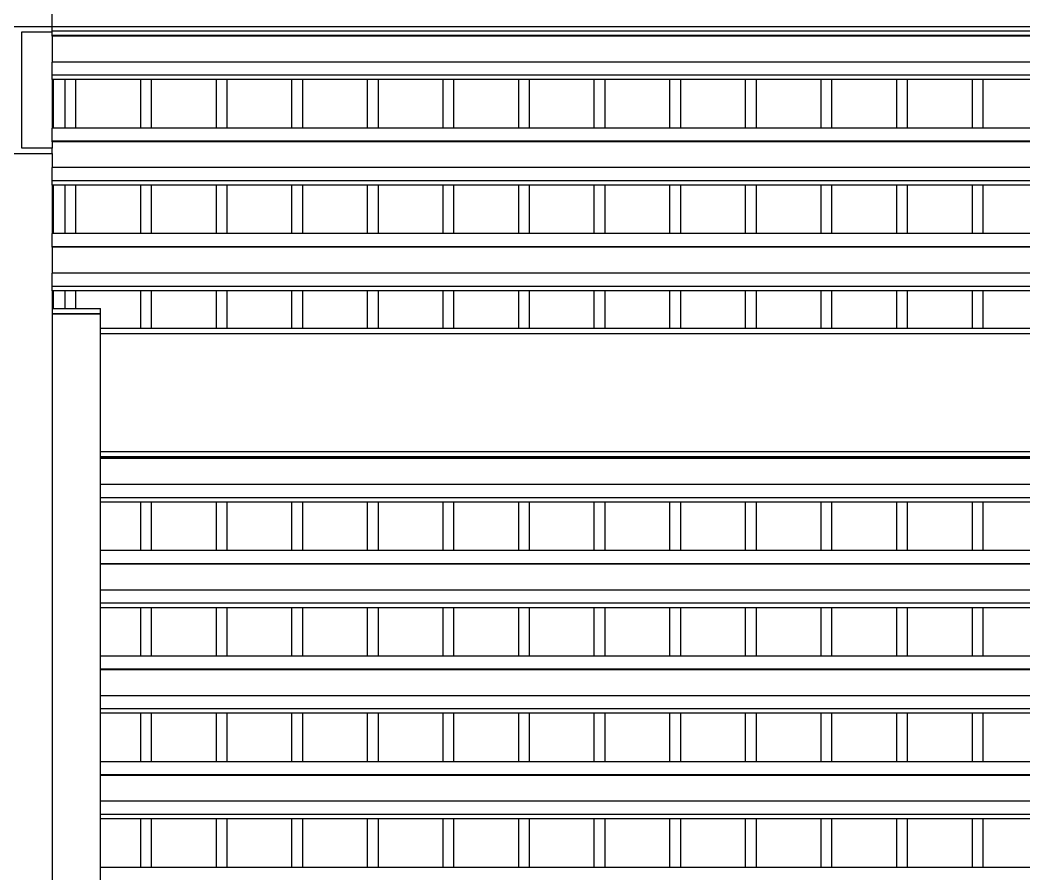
# Model space of a CAD drawing. Extents: x -92 to 92, y -11 to 21.
# Drawn here: x 42.781 to 44.656, y 8.596 to 10.191 of the extents above; entities that cross this region are included whole.
import ezdxf

# ---------------------------------------------------------------- set-up
doc = ezdxf.new("R2010")
doc.units = 0
doc.layers.get('0').update_dxf_attribs({"linetype": 'CONTINUOUS'})

msp = doc.modelspace()

# ---------------------------------------------------------------- linework, layer by layer
for p, q in [((42.8413, 10.1788), (42.8413, 10.2035)), ((42.8413, 10.1788), (42.7213, 10.1788)), ((42.7844, 9.9518), (42.7844, 10.1692)), ((42.7844, 10.1692), (42.8413, 10.1692)), ((42.8413, 10.1706), (42.8413, 10.1788)), ((46.4713, 10.1788), (42.8413, 10.1788)), ((46.4713, 10.1706), (42.8413, 10.1706)), ((42.8413, 10.1692), (42.8413, 10.1706)), ((42.8413, 10.1621), (42.8413, 10.1692)), ((42.8413, 10.1613), (42.8413, 10.1621)), ((46.4713, 10.1621), (42.8413, 10.1621)), ((46.4713, 10.1613), (42.8413, 10.1613)), ((42.8413, 10.1613), (42.8413, 10.1128)), ((42.8413, 10.0881), (42.8413, 10.1128)), ((46.4713, 10.1128), (42.8413, 10.1128)), ((42.8413, 10.0799), (42.8413, 10.0881)), ((46.4713, 10.0881), (42.8413, 10.0881)), ((42.8429, 10.0799), (42.8413, 10.0799)), ((42.8413, 10.0799), (42.8413, 9.9895)), ((42.8429, 10.0799), (42.8429, 9.9895)), ((42.8649, 10.0799), (42.8429, 10.0799)), ((42.8649, 10.0799), (42.8649, 9.9895)), ((42.8851, 10.0799), (42.8649, 10.0799)), ((42.8851, 10.0799), (42.8851, 9.9895)), ((43.0061, 10.0799), (42.8851, 10.0799)), ((43.0061, 10.0799), (43.0061, 9.9895)), ((43.0263, 10.0799), (43.0061, 10.0799)), ((43.0263, 10.0799), (43.0263, 9.9895)), ((43.1473, 10.0799), (43.0263, 10.0799)), ((43.1473, 10.0799), (43.1473, 9.9895)), ((43.1675, 10.0799), (43.1473, 10.0799)), ((43.1675, 10.0799), (43.1675, 9.9895)), ((43.2885, 10.0799), (43.1675, 10.0799)), ((43.2885, 10.0799), (43.2885, 9.9895)), ((43.3087, 10.0799), (43.2885, 10.0799)), ((43.3087, 10.0799), (43.3087, 9.9895)), ((43.4297, 10.0799), (43.3087, 10.0799)), ((43.4297, 10.0799), (43.4297, 9.9895)), ((43.4499, 10.0799), (43.4297, 10.0799)), ((43.4499, 10.0799), (43.4499, 9.9895)), ((43.5709, 10.0799), (43.4499, 10.0799)), ((43.5709, 10.0799), (43.5709, 9.9895)), ((43.5911, 10.0799), (43.5709, 10.0799)), ((43.5911, 10.0799), (43.5911, 9.9895)), ((43.7121, 10.0799), (43.5911, 10.0799)), ((43.7121, 10.0799), (43.7121, 9.9895)), ((43.7323, 10.0799), (43.7121, 10.0799)), ((43.7323, 10.0799), (43.7323, 9.9895)), ((43.8533, 10.0799), (43.7323, 10.0799)), ((43.8533, 10.0799), (43.8533, 9.9895)), ((43.8735, 10.0799), (43.8533, 10.0799)), ((43.8735, 10.0799), (43.8735, 9.9895)), ((43.9945, 10.0799), (43.8735, 10.0799)), ((43.9945, 10.0799), (43.9945, 9.9895)), ((44.0147, 10.0799), (43.9945, 10.0799)), ((44.0147, 10.0799), (44.0147, 9.9895)), ((44.1357, 10.0799), (44.0147, 10.0799)), ((44.1357, 10.0799), (44.1357, 9.9895)), ((44.1559, 10.0799), (44.1357, 10.0799)), ((44.1559, 10.0799), (44.1559, 9.9895)), ((44.277, 10.0799), (44.1559, 10.0799)), ((44.277, 10.0799), (44.277, 9.9895)), ((44.2971, 10.0799), (44.277, 10.0799)), ((44.2971, 10.0799), (44.2971, 9.9895)), ((44.4182, 10.0799), (44.2971, 10.0799)), ((44.4182, 10.0799), (44.4182, 9.9895)), ((44.4383, 10.0799), (44.4182, 10.0799)), ((44.4383, 10.0799), (44.4383, 9.9895)), ((44.5594, 10.0799), (44.4383, 10.0799)), ((44.5594, 10.0799), (44.5594, 9.9895)), ((44.5795, 10.0799), (44.5594, 10.0799)), ((44.5795, 10.0799), (44.5795, 9.9895)), ((44.7006, 10.0799), (44.5795, 10.0799)), ((42.8413, 9.9648), (42.8413, 9.9895)), ((42.8429, 9.9895), (42.8413, 9.9895)), ((42.8649, 9.9895), (42.8429, 9.9895)), ((42.8851, 9.9895), (42.8649, 9.9895)), ((43.0061, 9.9895), (42.8851, 9.9895)), ((43.0263, 9.9895), (43.0061, 9.9895)), ((43.1473, 9.9895), (43.0263, 9.9895)), ((43.1675, 9.9895), (43.1473, 9.9895)), ((43.2885, 9.9895), (43.1675, 9.9895)), ((43.3087, 9.9895), (43.2885, 9.9895)), ((43.4297, 9.9895), (43.3087, 9.9895)), ((43.4499, 9.9895), (43.4297, 9.9895)), ((43.5709, 9.9895), (43.4499, 9.9895)), ((43.5911, 9.9895), (43.5709, 9.9895)), ((43.7121, 9.9895), (43.5911, 9.9895)), ((43.7323, 9.9895), (43.7121, 9.9895)), ((43.8533, 9.9895), (43.7323, 9.9895)), ((43.8735, 9.9895), (43.8533, 9.9895)), ((43.9945, 9.9895), (43.8735, 9.9895)), ((44.0147, 9.9895), (43.9945, 9.9895)), ((44.1357, 9.9895), (44.0147, 9.9895)), ((44.1559, 9.9895), (44.1357, 9.9895)), ((44.277, 9.9895), (44.1559, 9.9895)), ((44.2971, 9.9895), (44.277, 9.9895)), ((44.4182, 9.9895), (44.2971, 9.9895)), ((44.4383, 9.9895), (44.4182, 9.9895)), ((44.5594, 9.9895), (44.4383, 9.9895)), ((44.5795, 9.9895), (44.5594, 9.9895)), ((44.7006, 9.9895), (44.5795, 9.9895)), ((42.8413, 9.964), (42.8413, 9.9648)), ((46.4713, 9.9648), (42.8413, 9.9648)), ((46.4713, 9.964), (42.8413, 9.964)), ((42.8413, 9.964), (42.8413, 9.9518)), ((42.7213, 9.9421), (42.8413, 9.9421)), ((42.8413, 9.9518), (42.7844, 9.9518)), ((42.8413, 9.9421), (42.8413, 9.9518)), ((42.8413, 9.9421), (42.8413, 9.9155)), ((42.8413, 9.8908), (42.8413, 9.9155)), ((46.4713, 9.9155), (42.8413, 9.9155)), ((42.8413, 9.8826), (42.8413, 9.8908)), ((46.4713, 9.8908), (42.8413, 9.8908)), ((42.8429, 9.8826), (42.8413, 9.8826)), ((42.8413, 9.8826), (42.8413, 9.7922)), ((42.8429, 9.8826), (42.8429, 9.7922)), ((42.8649, 9.8826), (42.8429, 9.8826)), ((42.8649, 9.8826), (42.8649, 9.7922)), ((42.8851, 9.8826), (42.8649, 9.8826)), ((42.8851, 9.8826), (42.8851, 9.7922)), ((43.0061, 9.8826), (42.8851, 9.8826)), ((43.0061, 9.8826), (43.0061, 9.7922)), ((43.0263, 9.8826), (43.0061, 9.8826)), ((43.0263, 9.8826), (43.0263, 9.7922)), ((43.1473, 9.8826), (43.0263, 9.8826)), ((43.1473, 9.8826), (43.1473, 9.7922)), ((43.1675, 9.8826), (43.1473, 9.8826)), ((43.1675, 9.8826), (43.1675, 9.7922)), ((43.2885, 9.8826), (43.1675, 9.8826)), ((43.2885, 9.8826), (43.2885, 9.7922)), ((43.3087, 9.8826), (43.2885, 9.8826)), ((43.3087, 9.8826), (43.3087, 9.7922)), ((43.4297, 9.8826), (43.3087, 9.8826)), ((43.4297, 9.8826), (43.4297, 9.7922)), ((43.4499, 9.8826), (43.4297, 9.8826)), ((43.4499, 9.8826), (43.4499, 9.7922)), ((43.5709, 9.8826), (43.4499, 9.8826)), ((43.5709, 9.8826), (43.5709, 9.7922)), ((43.5911, 9.8826), (43.5709, 9.8826)), ((43.5911, 9.8826), (43.5911, 9.7922)), ((43.7121, 9.8826), (43.5911, 9.8826)), ((43.7121, 9.8826), (43.7121, 9.7922)), ((43.7323, 9.8826), (43.7121, 9.8826)), ((43.7323, 9.8826), (43.7323, 9.7922)), ((43.8533, 9.8826), (43.7323, 9.8826)), ((43.8533, 9.8826), (43.8533, 9.7922)), ((43.8735, 9.8826), (43.8533, 9.8826)), ((43.8735, 9.8826), (43.8735, 9.7922)), ((43.9945, 9.8826), (43.8735, 9.8826)), ((43.9945, 9.8826), (43.9945, 9.7922)), ((44.0147, 9.8826), (43.9945, 9.8826)), ((44.0147, 9.8826), (44.0147, 9.7922)), ((44.1357, 9.8826), (44.0147, 9.8826)), ((44.1357, 9.8826), (44.1357, 9.7922)), ((44.1559, 9.8826), (44.1357, 9.8826)), ((44.1559, 9.8826), (44.1559, 9.7922)), ((44.277, 9.8826), (44.1559, 9.8826)), ((44.277, 9.8826), (44.277, 9.7922)), ((44.2971, 9.8826), (44.277, 9.8826)), ((44.2971, 9.8826), (44.2971, 9.7922)), ((44.4182, 9.8826), (44.2971, 9.8826)), ((44.4182, 9.8826), (44.4182, 9.7922)), ((44.4383, 9.8826), (44.4182, 9.8826)), ((44.4383, 9.8826), (44.4383, 9.7922)), ((44.5594, 9.8826), (44.4383, 9.8826)), ((44.5594, 9.8826), (44.5594, 9.7922)), ((44.5795, 9.8826), (44.5594, 9.8826)), ((44.5795, 9.8826), (44.5795, 9.7922)), ((44.7006, 9.8826), (44.5795, 9.8826)), ((42.8413, 9.7675), (42.8413, 9.7922)), ((42.8429, 9.7922), (42.8413, 9.7922)), ((42.8649, 9.7922), (42.8429, 9.7922)), ((42.8851, 9.7922), (42.8649, 9.7922)), ((43.0061, 9.7922), (42.8851, 9.7922)), ((43.0263, 9.7922), (43.0061, 9.7922)), ((43.1473, 9.7922), (43.0263, 9.7922)), ((43.1675, 9.7922), (43.1473, 9.7922)), ((43.2885, 9.7922), (43.1675, 9.7922)), ((43.3087, 9.7922), (43.2885, 9.7922)), ((43.4297, 9.7922), (43.3087, 9.7922)), ((43.4499, 9.7922), (43.4297, 9.7922)), ((43.5709, 9.7922), (43.4499, 9.7922)), ((43.5911, 9.7922), (43.5709, 9.7922)), ((43.7121, 9.7922), (43.5911, 9.7922)), ((43.7323, 9.7922), (43.7121, 9.7922)), ((43.8533, 9.7922), (43.7323, 9.7922)), ((43.8735, 9.7922), (43.8533, 9.7922)), ((43.9945, 9.7922), (43.8735, 9.7922)), ((44.0147, 9.7922), (43.9945, 9.7922)), ((44.1357, 9.7922), (44.0147, 9.7922)), ((44.1559, 9.7922), (44.1357, 9.7922)), ((44.277, 9.7922), (44.1559, 9.7922)), ((44.2971, 9.7922), (44.277, 9.7922)), ((44.4182, 9.7922), (44.2971, 9.7922)), ((44.4383, 9.7922), (44.4182, 9.7922)), ((44.5594, 9.7922), (44.4383, 9.7922)), ((44.5795, 9.7922), (44.5594, 9.7922)), ((44.7006, 9.7922), (44.5795, 9.7922)), ((42.8413, 9.7667), (42.8413, 9.7675)), ((46.4713, 9.7675), (42.8413, 9.7675)), ((46.4713, 9.7667), (42.8413, 9.7667)), ((42.8413, 9.7667), (42.8413, 9.7182)), ((42.8413, 9.6936), (42.8413, 9.7182)), ((46.4713, 9.7182), (42.8413, 9.7182)), ((42.8413, 9.6853), (42.8413, 9.6936)), ((46.4713, 9.6936), (42.8413, 9.6936)), ((42.8429, 9.6853), (42.8413, 9.6853)), ((42.8413, 9.6853), (42.8413, 9.6523)), ((42.8429, 9.6853), (42.8429, 9.6523)), ((42.8649, 9.6853), (42.8429, 9.6853)), ((42.8649, 9.6853), (42.8649, 9.6523)), ((42.8851, 9.6853), (42.8649, 9.6853)), ((42.8851, 9.6853), (42.8851, 9.6523)), ((43.0061, 9.6853), (42.8851, 9.6853)), ((43.0061, 9.6853), (43.0061, 9.6157)), ((43.0263, 9.6853), (43.0061, 9.6853)), ((43.0263, 9.6853), (43.0263, 9.6157)), ((43.1473, 9.6853), (43.0263, 9.6853)), ((43.1473, 9.6853), (43.1473, 9.6157)), ((43.1675, 9.6853), (43.1473, 9.6853)), ((43.1675, 9.6853), (43.1675, 9.6157)), ((43.2885, 9.6853), (43.1675, 9.6853)), ((43.2885, 9.6853), (43.2885, 9.6157)), ((43.3087, 9.6853), (43.2885, 9.6853)), ((43.3087, 9.6853), (43.3087, 9.6157)), ((43.4297, 9.6853), (43.3087, 9.6853)), ((43.4297, 9.6853), (43.4297, 9.6157)), ((43.4499, 9.6853), (43.4297, 9.6853)), ((43.4499, 9.6853), (43.4499, 9.6157)), ((43.5709, 9.6853), (43.4499, 9.6853)), ((43.5709, 9.6853), (43.5709, 9.6157)), ((43.5911, 9.6853), (43.5709, 9.6853)), ((43.5911, 9.6853), (43.5911, 9.6157)), ((43.7121, 9.6853), (43.5911, 9.6853)), ((43.7121, 9.6853), (43.7121, 9.6157)), ((43.7323, 9.6853), (43.7121, 9.6853)), ((43.7323, 9.6853), (43.7323, 9.6157)), ((43.8533, 9.6853), (43.7323, 9.6853)), ((43.8533, 9.6853), (43.8533, 9.6157)), ((43.8735, 9.6853), (43.8533, 9.6853)), ((43.8735, 9.6853), (43.8735, 9.6157)), ((43.9945, 9.6853), (43.8735, 9.6853)), ((43.9945, 9.6853), (43.9945, 9.6157)), ((44.0147, 9.6853), (43.9945, 9.6853)), ((44.0147, 9.6853), (44.0147, 9.6157)), ((44.1357, 9.6853), (44.0147, 9.6853)), ((44.1357, 9.6853), (44.1357, 9.6157)), ((44.1559, 9.6853), (44.1357, 9.6853)), ((44.1559, 9.6853), (44.1559, 9.6157)), ((44.277, 9.6853), (44.1559, 9.6853)), ((44.277, 9.6853), (44.277, 9.6157)), ((44.2971, 9.6853), (44.277, 9.6853)), ((44.2971, 9.6853), (44.2971, 9.6157)), ((44.4182, 9.6853), (44.2971, 9.6853)), ((44.4182, 9.6853), (44.4182, 9.6157)), ((44.4383, 9.6853), (44.4182, 9.6853)), ((44.4383, 9.6853), (44.4383, 9.6157)), ((44.5594, 9.6853), (44.4383, 9.6853)), ((44.5594, 9.6853), (44.5594, 9.6157)), ((44.5795, 9.6853), (44.5594, 9.6853)), ((44.5795, 9.6853), (44.5795, 9.6157)), ((44.7006, 9.6853), (44.5795, 9.6853)), ((42.8413, 9.6523), (42.8429, 9.6523)), ((42.8413, 9.6523), (42.8413, 9.6424)), ((42.8413, 9.6424), (42.9313, 9.6424)), ((42.8413, 9.6424), (42.8413, 9.6423)), ((42.9313, 9.6423), (42.8413, 9.6423)), ((42.8413, 9.6423), (42.8413, 7.0737)), ((42.8429, 9.6523), (42.8649, 9.6523)), ((42.8649, 9.6523), (42.8851, 9.6523)), ((42.8851, 9.6523), (42.9313, 9.6523)), ((42.9313, 9.6424), (42.9313, 9.6523)), ((42.9313, 9.6424), (42.9313, 9.6423)), ((42.9313, 9.6157), (42.9313, 9.6423)), ((42.9313, 9.6059), (42.9313, 9.6157)), ((42.9313, 9.6157), (43.0061, 9.6157)), ((42.9313, 9.6059), (46.4713, 9.6059)), ((42.9313, 9.3855), (42.9313, 9.6059)), ((43.0061, 9.6157), (43.0263, 9.6157)), ((43.0263, 9.6157), (43.1473, 9.6157)), ((43.1473, 9.6157), (43.1675, 9.6157)), ((43.1675, 9.6157), (43.2885, 9.6157)), ((43.2885, 9.6157), (43.3087, 9.6157)), ((43.3087, 9.6157), (43.4297, 9.6157)), ((43.4297, 9.6157), (43.4499, 9.6157)), ((43.4499, 9.6157), (43.5709, 9.6157)), ((43.5709, 9.6157), (43.5911, 9.6157)), ((43.5911, 9.6157), (43.7121, 9.6157)), ((43.7121, 9.6157), (43.7323, 9.6157)), ((43.7323, 9.6157), (43.8533, 9.6157)), ((43.8533, 9.6157), (43.8735, 9.6157)), ((43.8735, 9.6157), (43.9945, 9.6157)), ((43.9945, 9.6157), (44.0147, 9.6157)), ((44.0147, 9.6157), (44.1357, 9.6157)), ((44.1357, 9.6157), (44.1559, 9.6157)), ((44.1559, 9.6157), (44.277, 9.6157)), ((44.277, 9.6157), (44.2971, 9.6157)), ((44.2971, 9.6157), (44.4182, 9.6157)), ((44.4182, 9.6157), (44.4383, 9.6157)), ((44.4383, 9.6157), (44.5594, 9.6157)), ((44.5594, 9.6157), (44.5795, 9.6157)), ((44.5795, 9.6157), (44.7006, 9.6157)), ((42.9313, 9.3757), (42.9313, 9.3855)), ((42.9313, 9.3855), (46.4713, 9.3855)), ((42.9313, 9.3757), (46.4713, 9.3757)), ((42.9313, 9.373), (42.9313, 9.3757)), ((46.4713, 9.373), (42.9313, 9.373)), ((42.9313, 9.3722), (42.9313, 9.373)), ((46.4713, 9.3722), (42.9313, 9.3722)), ((42.9313, 9.3237), (42.9313, 9.3722)), ((46.4713, 9.3237), (42.9313, 9.3237)), ((42.9313, 9.299), (42.9313, 9.3237)), ((46.4713, 9.299), (42.9313, 9.299)), ((42.9313, 9.2908), (42.9313, 9.299)), ((43.0061, 9.2908), (42.9313, 9.2908)), ((42.9313, 9.2004), (42.9313, 9.2908)), ((43.0061, 9.2908), (43.0061, 9.2004)), ((43.0263, 9.2908), (43.0061, 9.2908)), ((43.0263, 9.2908), (43.0263, 9.2004)), ((43.1473, 9.2908), (43.0263, 9.2908)), ((43.1473, 9.2908), (43.1473, 9.2004)), ((43.1675, 9.2908), (43.1473, 9.2908)), ((43.1675, 9.2908), (43.1675, 9.2004)), ((43.2885, 9.2908), (43.1675, 9.2908)), ((43.2885, 9.2908), (43.2885, 9.2004)), ((43.3087, 9.2908), (43.2885, 9.2908)), ((43.3087, 9.2908), (43.3087, 9.2004)), ((43.4297, 9.2908), (43.3087, 9.2908)), ((43.4297, 9.2908), (43.4297, 9.2004)), ((43.4499, 9.2908), (43.4297, 9.2908)), ((43.4499, 9.2908), (43.4499, 9.2004)), ((43.5709, 9.2908), (43.4499, 9.2908)), ((43.5709, 9.2908), (43.5709, 9.2004)), ((43.5911, 9.2908), (43.5709, 9.2908)), ((43.5911, 9.2908), (43.5911, 9.2004)), ((43.7121, 9.2908), (43.5911, 9.2908)), ((43.7121, 9.2908), (43.7121, 9.2004)), ((43.7323, 9.2908), (43.7121, 9.2908)), ((43.7323, 9.2908), (43.7323, 9.2004)), ((43.8533, 9.2908), (43.7323, 9.2908)), ((43.8533, 9.2908), (43.8533, 9.2004)), ((43.8735, 9.2908), (43.8533, 9.2908)), ((43.8735, 9.2908), (43.8735, 9.2004)), ((43.9945, 9.2908), (43.8735, 9.2908)), ((43.9945, 9.2908), (43.9945, 9.2004)), ((44.0147, 9.2908), (43.9945, 9.2908)), ((44.0147, 9.2908), (44.0147, 9.2004)), ((44.1357, 9.2908), (44.0147, 9.2908)), ((44.1357, 9.2908), (44.1357, 9.2004)), ((44.1559, 9.2908), (44.1357, 9.2908)), ((44.1559, 9.2908), (44.1559, 9.2004)), ((44.277, 9.2908), (44.1559, 9.2908)), ((44.277, 9.2908), (44.277, 9.2004)), ((44.2971, 9.2908), (44.277, 9.2908)), ((44.2971, 9.2908), (44.2971, 9.2004)), ((44.4182, 9.2908), (44.2971, 9.2908)), ((44.4182, 9.2908), (44.4182, 9.2004)), ((44.4383, 9.2908), (44.4182, 9.2908)), ((44.4383, 9.2908), (44.4383, 9.2004)), ((44.5594, 9.2908), (44.4383, 9.2908)), ((44.5594, 9.2908), (44.5594, 9.2004)), ((44.5795, 9.2908), (44.5594, 9.2908)), ((44.5795, 9.2908), (44.5795, 9.2004)), ((44.7006, 9.2908), (44.5795, 9.2908)), ((43.0061, 9.2004), (42.9313, 9.2004)), ((42.9313, 9.1757), (42.9313, 9.2004)), ((43.0263, 9.2004), (43.0061, 9.2004)), ((43.1473, 9.2004), (43.0263, 9.2004)), ((43.1675, 9.2004), (43.1473, 9.2004)), ((43.2885, 9.2004), (43.1675, 9.2004)), ((43.3087, 9.2004), (43.2885, 9.2004)), ((43.4297, 9.2004), (43.3087, 9.2004)), ((43.4499, 9.2004), (43.4297, 9.2004)), ((43.5709, 9.2004), (43.4499, 9.2004)), ((43.5911, 9.2004), (43.5709, 9.2004)), ((43.7121, 9.2004), (43.5911, 9.2004)), ((43.7323, 9.2004), (43.7121, 9.2004)), ((43.8533, 9.2004), (43.7323, 9.2004)), ((43.8735, 9.2004), (43.8533, 9.2004)), ((43.9945, 9.2004), (43.8735, 9.2004)), ((44.0147, 9.2004), (43.9945, 9.2004)), ((44.1357, 9.2004), (44.0147, 9.2004)), ((44.1559, 9.2004), (44.1357, 9.2004)), ((44.277, 9.2004), (44.1559, 9.2004)), ((44.2971, 9.2004), (44.277, 9.2004)), ((44.4182, 9.2004), (44.2971, 9.2004)), ((44.4383, 9.2004), (44.4182, 9.2004)), ((44.5594, 9.2004), (44.4383, 9.2004)), ((44.5795, 9.2004), (44.5594, 9.2004)), ((44.7006, 9.2004), (44.5795, 9.2004)), ((46.4713, 9.1757), (42.9313, 9.1757)), ((42.9313, 9.1749), (42.9313, 9.1757)), ((46.4713, 9.1749), (42.9313, 9.1749)), ((42.9313, 9.1264), (42.9313, 9.1749)), ((46.4713, 9.1264), (42.9313, 9.1264)), ((42.9313, 9.1017), (42.9313, 9.1264)), ((46.4713, 9.1017), (42.9313, 9.1017)), ((42.9313, 9.0935), (42.9313, 9.1017)), ((43.0061, 9.0935), (42.9313, 9.0935)), ((42.9313, 9.0031), (42.9313, 9.0935)), ((43.0061, 9.0935), (43.0061, 9.0031)), ((43.0263, 9.0935), (43.0061, 9.0935)), ((43.0263, 9.0935), (43.0263, 9.0031)), ((43.1473, 9.0935), (43.0263, 9.0935)), ((43.1473, 9.0935), (43.1473, 9.0031)), ((43.1675, 9.0935), (43.1473, 9.0935)), ((43.1675, 9.0935), (43.1675, 9.0031)), ((43.2885, 9.0935), (43.1675, 9.0935)), ((43.2885, 9.0935), (43.2885, 9.0031)), ((43.3087, 9.0935), (43.2885, 9.0935)), ((43.3087, 9.0935), (43.3087, 9.0031)), ((43.4297, 9.0935), (43.3087, 9.0935)), ((43.4297, 9.0935), (43.4297, 9.0031)), ((43.4499, 9.0935), (43.4297, 9.0935)), ((43.4499, 9.0935), (43.4499, 9.0031)), ((43.5709, 9.0935), (43.4499, 9.0935)), ((43.5709, 9.0935), (43.5709, 9.0031)), ((43.5911, 9.0935), (43.5709, 9.0935)), ((43.5911, 9.0935), (43.5911, 9.0031)), ((43.7121, 9.0935), (43.5911, 9.0935)), ((43.7121, 9.0935), (43.7121, 9.0031)), ((43.7323, 9.0935), (43.7121, 9.0935)), ((43.7323, 9.0935), (43.7323, 9.0031)), ((43.8533, 9.0935), (43.7323, 9.0935)), ((43.8533, 9.0935), (43.8533, 9.0031)), ((43.8735, 9.0935), (43.8533, 9.0935)), ((43.8735, 9.0935), (43.8735, 9.0031)), ((43.9945, 9.0935), (43.8735, 9.0935)), ((43.9945, 9.0935), (43.9945, 9.0031)), ((44.0147, 9.0935), (43.9945, 9.0935)), ((44.0147, 9.0935), (44.0147, 9.0031)), ((44.1357, 9.0935), (44.0147, 9.0935)), ((44.1357, 9.0935), (44.1357, 9.0031)), ((44.1559, 9.0935), (44.1357, 9.0935)), ((44.1559, 9.0935), (44.1559, 9.0031)), ((44.277, 9.0935), (44.1559, 9.0935)), ((44.277, 9.0935), (44.277, 9.0031)), ((44.2971, 9.0935), (44.277, 9.0935)), ((44.2971, 9.0935), (44.2971, 9.0031)), ((44.4182, 9.0935), (44.2971, 9.0935)), ((44.4182, 9.0935), (44.4182, 9.0031)), ((44.4383, 9.0935), (44.4182, 9.0935)), ((44.4383, 9.0935), (44.4383, 9.0031)), ((44.5594, 9.0935), (44.4383, 9.0935)), ((44.5594, 9.0935), (44.5594, 9.0031)), ((44.5795, 9.0935), (44.5594, 9.0935)), ((44.5795, 9.0935), (44.5795, 9.0031)), ((44.7006, 9.0935), (44.5795, 9.0935)), ((43.0061, 9.0031), (42.9313, 9.0031)), ((42.9313, 8.9784), (42.9313, 9.0031)), ((43.0263, 9.0031), (43.0061, 9.0031)), ((43.1473, 9.0031), (43.0263, 9.0031)), ((43.1675, 9.0031), (43.1473, 9.0031)), ((43.2885, 9.0031), (43.1675, 9.0031)), ((43.3087, 9.0031), (43.2885, 9.0031)), ((43.4297, 9.0031), (43.3087, 9.0031)), ((43.4499, 9.0031), (43.4297, 9.0031)), ((43.5709, 9.0031), (43.4499, 9.0031)), ((43.5911, 9.0031), (43.5709, 9.0031)), ((43.7121, 9.0031), (43.5911, 9.0031)), ((43.7323, 9.0031), (43.7121, 9.0031)), ((43.8533, 9.0031), (43.7323, 9.0031)), ((43.8735, 9.0031), (43.8533, 9.0031)), ((43.9945, 9.0031), (43.8735, 9.0031)), ((44.0147, 9.0031), (43.9945, 9.0031)), ((44.1357, 9.0031), (44.0147, 9.0031)), ((44.1559, 9.0031), (44.1357, 9.0031)), ((44.277, 9.0031), (44.1559, 9.0031)), ((44.2971, 9.0031), (44.277, 9.0031)), ((44.4182, 9.0031), (44.2971, 9.0031)), ((44.4383, 9.0031), (44.4182, 9.0031)), ((44.5594, 9.0031), (44.4383, 9.0031)), ((44.5795, 9.0031), (44.5594, 9.0031)), ((44.7006, 9.0031), (44.5795, 9.0031)), ((46.4713, 8.9784), (42.9313, 8.9784)), ((42.9313, 8.9776), (42.9313, 8.9784)), ((46.4713, 8.9776), (42.9313, 8.9776)), ((42.9313, 8.9291), (42.9313, 8.9776)), ((46.4713, 8.9291), (42.9313, 8.9291)), ((42.9313, 8.9044), (42.9313, 8.9291)), ((46.4713, 8.9044), (42.9313, 8.9044)), ((42.9313, 8.8962), (42.9313, 8.9044)), ((43.0061, 8.8962), (42.9313, 8.8962)), ((42.9313, 8.8058), (42.9313, 8.8962)), ((43.0061, 8.8962), (43.0061, 8.8058)), ((43.0263, 8.8962), (43.0061, 8.8962)), ((43.0263, 8.8962), (43.0263, 8.8058)), ((43.1473, 8.8962), (43.0263, 8.8962)), ((43.1473, 8.8962), (43.1473, 8.8058)), ((43.1675, 8.8962), (43.1473, 8.8962)), ((43.1675, 8.8962), (43.1675, 8.8058)), ((43.2885, 8.8962), (43.1675, 8.8962)), ((43.2885, 8.8962), (43.2885, 8.8058)), ((43.3087, 8.8962), (43.2885, 8.8962)), ((43.3087, 8.8962), (43.3087, 8.8058)), ((43.4297, 8.8962), (43.3087, 8.8962)), ((43.4297, 8.8962), (43.4297, 8.8058)), ((43.4499, 8.8962), (43.4297, 8.8962)), ((43.4499, 8.8962), (43.4499, 8.8058)), ((43.5709, 8.8962), (43.4499, 8.8962)), ((43.5709, 8.8962), (43.5709, 8.8058)), ((43.5911, 8.8962), (43.5709, 8.8962)), ((43.5911, 8.8962), (43.5911, 8.8058)), ((43.7121, 8.8962), (43.5911, 8.8962)), ((43.7121, 8.8962), (43.7121, 8.8058)), ((43.7323, 8.8962), (43.7121, 8.8962)), ((43.7323, 8.8962), (43.7323, 8.8058)), ((43.8533, 8.8962), (43.7323, 8.8962)), ((43.8533, 8.8962), (43.8533, 8.8058)), ((43.8735, 8.8962), (43.8533, 8.8962)), ((43.8735, 8.8962), (43.8735, 8.8058)), ((43.9945, 8.8962), (43.8735, 8.8962)), ((43.9945, 8.8962), (43.9945, 8.8058)), ((44.0147, 8.8962), (43.9945, 8.8962)), ((44.0147, 8.8962), (44.0147, 8.8058)), ((44.1357, 8.8962), (44.0147, 8.8962)), ((44.1357, 8.8962), (44.1357, 8.8058)), ((44.1559, 8.8962), (44.1357, 8.8962)), ((44.1559, 8.8962), (44.1559, 8.8058)), ((44.277, 8.8962), (44.1559, 8.8962)), ((44.277, 8.8962), (44.277, 8.8058)), ((44.2971, 8.8962), (44.277, 8.8962)), ((44.2971, 8.8962), (44.2971, 8.8058)), ((44.4182, 8.8962), (44.2971, 8.8962)), ((44.4182, 8.8962), (44.4182, 8.8058)), ((44.4383, 8.8962), (44.4182, 8.8962)), ((44.4383, 8.8962), (44.4383, 8.8058)), ((44.5594, 8.8962), (44.4383, 8.8962)), ((44.5594, 8.8962), (44.5594, 8.8058)), ((44.5795, 8.8962), (44.5594, 8.8962)), ((44.5795, 8.8962), (44.5795, 8.8058)), ((44.7006, 8.8962), (44.5795, 8.8962)), ((43.0061, 8.8058), (42.9313, 8.8058)), ((42.9313, 8.7811), (42.9313, 8.8058)), ((43.0263, 8.8058), (43.0061, 8.8058)), ((43.1473, 8.8058), (43.0263, 8.8058)), ((43.1675, 8.8058), (43.1473, 8.8058)), ((43.2885, 8.8058), (43.1675, 8.8058)), ((43.3087, 8.8058), (43.2885, 8.8058)), ((43.4297, 8.8058), (43.3087, 8.8058)), ((43.4499, 8.8058), (43.4297, 8.8058)), ((43.5709, 8.8058), (43.4499, 8.8058)), ((43.5911, 8.8058), (43.5709, 8.8058)), ((43.7121, 8.8058), (43.5911, 8.8058)), ((43.7323, 8.8058), (43.7121, 8.8058)), ((43.8533, 8.8058), (43.7323, 8.8058)), ((43.8735, 8.8058), (43.8533, 8.8058)), ((43.9945, 8.8058), (43.8735, 8.8058)), ((44.0147, 8.8058), (43.9945, 8.8058)), ((44.1357, 8.8058), (44.0147, 8.8058)), ((44.1559, 8.8058), (44.1357, 8.8058)), ((44.277, 8.8058), (44.1559, 8.8058)), ((44.2971, 8.8058), (44.277, 8.8058)), ((44.4182, 8.8058), (44.2971, 8.8058)), ((44.4383, 8.8058), (44.4182, 8.8058)), ((44.5594, 8.8058), (44.4383, 8.8058)), ((44.5795, 8.8058), (44.5594, 8.8058)), ((44.7006, 8.8058), (44.5795, 8.8058)), ((46.4713, 8.7811), (42.9313, 8.7811)), ((42.9313, 8.7803), (42.9313, 8.7811)), ((46.4713, 8.7803), (42.9313, 8.7803)), ((42.9313, 8.7318), (42.9313, 8.7803)), ((46.4713, 8.7318), (42.9313, 8.7318)), ((42.9313, 8.7072), (42.9313, 8.7318)), ((46.4713, 8.7072), (42.9313, 8.7072)), ((42.9313, 8.699), (42.9313, 8.7072)), ((43.0061, 8.699), (42.9313, 8.699)), ((42.9313, 8.6085), (42.9313, 8.699)), ((43.0061, 8.699), (43.0061, 8.6085)), ((43.0263, 8.699), (43.0061, 8.699)), ((43.0263, 8.699), (43.0263, 8.6085)), ((43.1473, 8.699), (43.0263, 8.699)), ((43.1473, 8.699), (43.1473, 8.6085)), ((43.1675, 8.699), (43.1473, 8.699)), ((43.1675, 8.699), (43.1675, 8.6085)), ((43.2885, 8.699), (43.1675, 8.699)), ((43.2885, 8.699), (43.2885, 8.6085)), ((43.3087, 8.699), (43.2885, 8.699)), ((43.3087, 8.699), (43.3087, 8.6085)), ((43.4297, 8.699), (43.3087, 8.699)), ((43.4297, 8.699), (43.4297, 8.6085)), ((43.4499, 8.699), (43.4297, 8.699)), ((43.4499, 8.699), (43.4499, 8.6085)), ((43.5709, 8.699), (43.4499, 8.699)), ((43.5709, 8.699), (43.5709, 8.6085)), ((43.5911, 8.699), (43.5709, 8.699)), ((43.5911, 8.699), (43.5911, 8.6085)), ((43.7121, 8.699), (43.5911, 8.699)), ((43.7121, 8.699), (43.7121, 8.6085)), ((43.7323, 8.699), (43.7121, 8.699)), ((43.7323, 8.699), (43.7323, 8.6085)), ((43.8533, 8.699), (43.7323, 8.699)), ((43.8533, 8.699), (43.8533, 8.6085)), ((43.8735, 8.699), (43.8533, 8.699)), ((43.8735, 8.699), (43.8735, 8.6085)), ((43.9945, 8.699), (43.8735, 8.699)), ((43.9945, 8.699), (43.9945, 8.6085)), ((44.0147, 8.699), (43.9945, 8.699)), ((44.0147, 8.699), (44.0147, 8.6085)), ((44.1357, 8.699), (44.0147, 8.699)), ((44.1357, 8.699), (44.1357, 8.6085)), ((44.1559, 8.699), (44.1357, 8.699)), ((44.1559, 8.699), (44.1559, 8.6085)), ((44.277, 8.699), (44.1559, 8.699)), ((44.277, 8.699), (44.277, 8.6085)), ((44.2971, 8.699), (44.277, 8.699)), ((44.2971, 8.699), (44.2971, 8.6085)), ((44.4182, 8.699), (44.2971, 8.699)), ((44.4182, 8.699), (44.4182, 8.6085)), ((44.4383, 8.699), (44.4182, 8.699)), ((44.4383, 8.699), (44.4383, 8.6085)), ((44.5594, 8.699), (44.4383, 8.699)), ((44.5594, 8.699), (44.5594, 8.6085)), ((44.5795, 8.699), (44.5594, 8.699)), ((44.5795, 8.699), (44.5795, 8.6085)), ((44.7006, 8.699), (44.5795, 8.699)), ((43.0061, 8.6085), (42.9313, 8.6085)), ((42.9313, 8.5839), (42.9313, 8.6085)), ((43.0263, 8.6085), (43.0061, 8.6085)), ((43.1473, 8.6085), (43.0263, 8.6085)), ((43.1675, 8.6085), (43.1473, 8.6085)), ((43.2885, 8.6085), (43.1675, 8.6085)), ((43.3087, 8.6085), (43.2885, 8.6085)), ((43.4297, 8.6085), (43.3087, 8.6085)), ((43.4499, 8.6085), (43.4297, 8.6085)), ((43.5709, 8.6085), (43.4499, 8.6085)), ((43.5911, 8.6085), (43.5709, 8.6085)), ((43.7121, 8.6085), (43.5911, 8.6085)), ((43.7323, 8.6085), (43.7121, 8.6085)), ((43.8533, 8.6085), (43.7323, 8.6085)), ((43.8735, 8.6085), (43.8533, 8.6085)), ((43.9945, 8.6085), (43.8735, 8.6085)), ((44.0147, 8.6085), (43.9945, 8.6085)), ((44.1357, 8.6085), (44.0147, 8.6085)), ((44.1559, 8.6085), (44.1357, 8.6085)), ((44.277, 8.6085), (44.1559, 8.6085)), ((44.2971, 8.6085), (44.277, 8.6085)), ((44.4182, 8.6085), (44.2971, 8.6085)), ((44.4383, 8.6085), (44.4182, 8.6085)), ((44.5594, 8.6085), (44.4383, 8.6085)), ((44.5795, 8.6085), (44.5594, 8.6085)), ((44.7006, 8.6085), (44.5795, 8.6085))]:
    msp.add_line(p, q)

doc.saveas('drawing.dxf')
